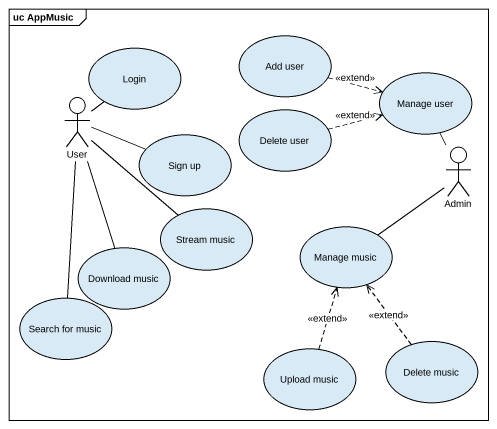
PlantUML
@startuml
mainframe uc AppMusic
usecase "Add user" as Add_user
usecase Login
usecase "Manage user" as Manage_user
actor User
usecase "Delete user" as Delete_user
usecase "Sign up" as Sign_up
actor Admin
usecase "Stream music" as Stream_music
usecase "Manage music" as Manage_music
usecase "Download music" as Download_music
usecase "Search for music" as Search_for_music
usecase "Upload music" as Upload_music
usecase "Delete music" as Delete_music
Add_user .right.> Manage_user : <<extend>>
User -up- Login
User -right- Sign_up
User -- Stream_music
User -- Download_music
User -- Search_for_music
Delete_user .right.> Manage_user : <<extend>>
Admin -up- Manage_user
Admin -- Manage_music
Upload_music .up.> Manage_music : <<extend>>
Delete_music .up.> Manage_music : <<extend>>
@enduml
